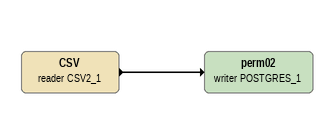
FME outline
CSV (reader CSV2_1)
    -> perm02 (writer POSTGRES_1)
perm02 (writer POSTGRES_1)
